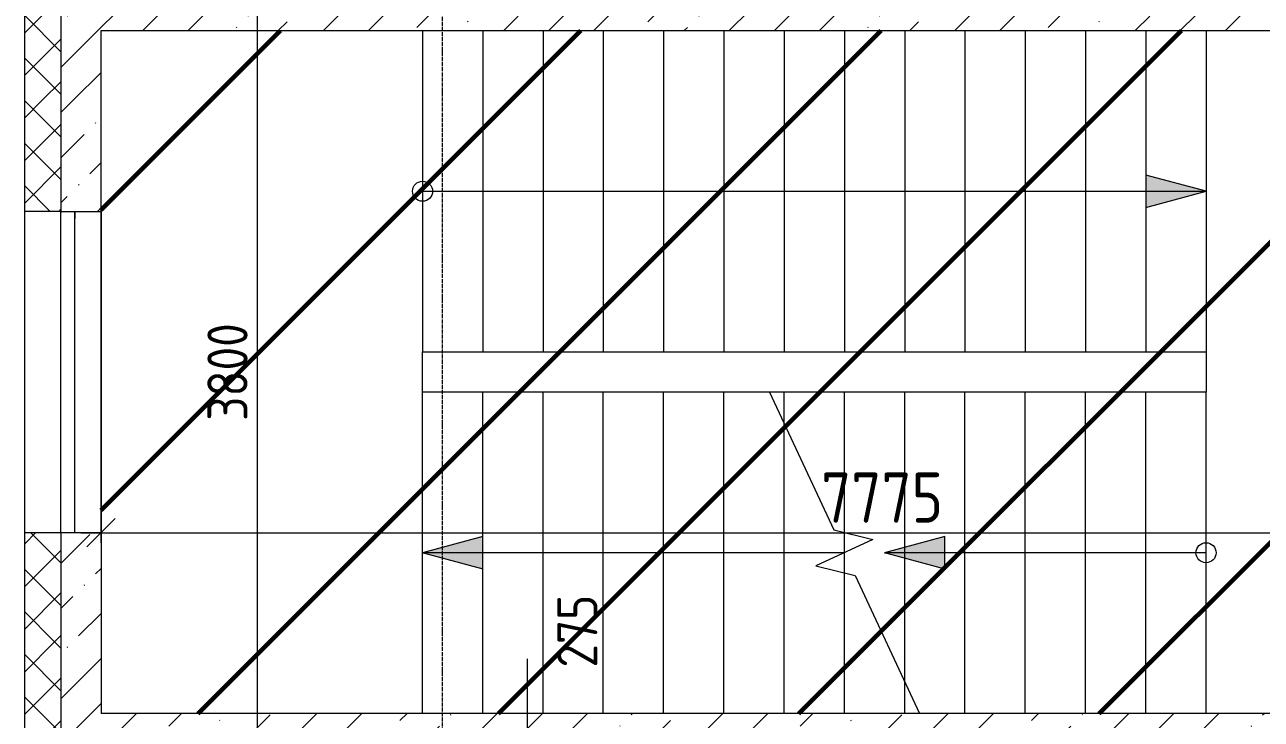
# Model space of a CAD drawing. Header units: millimetres. Extents: x -56773 to 323062, y -262288 to 76460.
# Drawn here: x -21671 to -15516, y -187453 to -183994 of the extents above; entities that cross this region are included whole.
import ezdxf

# ---------------------------------------------------------------- set-up
doc = ezdxf.new("R2010")
doc.units = ezdxf.units.MM
doc.linetypes.add('ADSK_Линия сетки', pattern=[25, 20, -2.5, 0, -2.5])
for name, color, linetype, lineweight in [('1.1) Шлифовка потолка', 5, 'Continuous', 60), ('_ Окна', 7, 'Continuous', 18), ('Лестницы', 7, 'Continuous', 9), ('Окна', 7, 'Continuous', 9), ('Оси', 7, 'Continuous', 9), ('Перекрытие', 7, 'Continuous', 18), ('Размеры', 7, 'Continuous', 9), ('Стены наружные', 7, 'Continuous', 18), ('Стены штриховка', 7, 'Continuous', 9), ('Стрелки вверх', 7, 'Continuous', 18)]:
    doc.layers.add(name, color=color, linetype=linetype, lineweight=lineweight)
doc.styles.add('GOST Common_2', font='', dxfattribs={"width": 0.9, "height": 250})
doc.styles.add('GOST Common_3', font='', dxfattribs={"width": 0.9, "height": 200})
doc.styles.get('GOST Common_2').set_extended_font_data('GOST Common')
doc.styles.get('GOST Common_3').set_extended_font_data('GOST Common')
doc.dimstyles.new('ADSK_Основной_2_0', dxfattribs={"dimscale": 304.8, "dimtxt": 201.142999, "dimasz": 0.463911, "dimexe": 0.328084, "dimexo": 0.328084, "dimgap": 0.164042, "dimtad": 1, "dimdec": 3, "dimrnd": 0.001, "dimdsep": 46, "dimtxsty": 'GOST Common_3', "dimblk1": 'OBLIQUE', "dimblk2": 'OBLIQUE', "dimsah": 1, "dimcen": 0.09, "dimdle": 0.328084, "dimazin": 2, "dimtfac": 1, "dimtdec": 4, "dimtix": 1, "dimtmove": 0, "dimatfit": 3, "dimfxl": 1, "dimtvp": 1, "dimtolj": 1, "dimtzin": 0, "dimlwd": 20, "dimlwe": 20, "dimarcsym": 2})
doc.dimstyles.new('ADSK_Основной_2_0_1', dxfattribs={"dimscale": 304.8, "dimtxt": 201.142999, "dimasz": 0.463911, "dimexe": 0.328084, "dimexo": 0.328084, "dimgap": 0.164042, "dimtad": 1, "dimdec": 3, "dimrnd": 0.001, "dimdsep": 46, "dimtxsty": 'GOST Common_3', "dimblk1": 'OBLIQUE', "dimblk2": 'OBLIQUE', "dimsah": 1, "dimcen": 0.09, "dimdle": 0.328084, "dimazin": 2, "dimtfac": 1, "dimtdec": 4, "dimtix": 1, "dimtmove": 1, "dimatfit": 3, "dimfxl": 1, "dimtvp": 1, "dimtolj": 1, "dimtzin": 0, "dimlwd": 20, "dimlwe": 20, "dimarcsym": 2})
doc.dimstyles.new('ADSK_Основной_2_0_3', dxfattribs={"dimscale": 304.8, "dimtxt": 201.142999, "dimasz": 0.463911, "dimexe": 0.328084, "dimexo": 0.328084, "dimgap": 0.164042, "dimtad": 1, "dimdec": 3, "dimrnd": 0.001, "dimdsep": 46, "dimtxsty": 'GOST Common_2', "dimblk1": 'OBLIQUE', "dimblk2": 'OBLIQUE', "dimsah": 1, "dimcen": 0.09, "dimdle": 0.328084, "dimazin": 2, "dimtfac": 1, "dimtdec": 4, "dimtix": 1, "dimtmove": 0, "dimatfit": 3, "dimfxl": 1, "dimtvp": 1, "dimtolj": 1, "dimtzin": 0, "dimlwd": 20, "dimlwe": 20, "dimarcsym": 2})
pattern_1 = [(45, (9.36, -198628.46), (84.1895, 308.69595), [396.875, -79.375, 3.353, -76.022])]
pattern_2 = [(45, (9.36, -198628.46), (-106.066, 106.066), []), (135, (9.36, -198628.46), (-106.066, -106.066), [])]

# ---------------------------------------------------------------- blocks, each defined once
blk = doc.blocks.new('ОКНО L03 _2СТ_RS - ОК-6_1600х1980h_лестничная клетка-3556673-Кладочный план 4-го этажа')
at = {"layer": '_ Окна'}
for p, q in [((-838.1, 100), (761.9, 100)), ((-838.1, 100), (-838.1, 30)), ((-838.1, 100), (-833.1, 100)), ((-818.1, 100), (-38.1, 100)), ((-38.1, 100), (741.9, 100)), ((761.9, 100), (756.9, 100)), ((761.9, 100), (761.9, 30)), ((-838.1, 30), (761.9, 30)), ((-838.1, 30), (-803.1, 30)), ((-818.1, 30), (-38.1, 30)), ((-38.1, 30), (741.9, 30)), ((761.9, 30), (726.9, 30))]:
    blk.add_line(p, q, dxfattribs=at)
at = {"layer": 'Окна'}
blk.add_line((-888.1, -100), (811.9, -100), dxfattribs=at)
blk = doc.blocks.new('_Oblique')
at = {"color": 0, "linetype": 'ByBlock', "lineweight": -2}
blk.add_line((-0.5, -0.5), (0.5, 0.5), dxfattribs=at)
blk = doc.blocks.new('*D5734')
at = {"layer": 'Defpoints', "color": 0, "transparency": 16777216}
for p in [(-20611.3, -183823.5), (-20511.3, -183823.5), (-20611.3, -187623.5)]:
    blk.add_point(p, dxfattribs=at)
at = {"layer": 'Размеры', "color": 0, "lineweight": 20, "transparency": 16777216}
for p, q in [((-20511.3, -187723.5), (-20511.3, -183723.5)), ((-20511.3, -183823.5), (-20411.3, -183823.5)), ((-20511.3, -187623.5), (-20411.3, -187623.5))]:
    blk.add_line(p, q, dxfattribs=at)
at = {"layer": 'Размеры', "color": 0, "lineweight": 20, "transparency": 16777216, "xscale": 141.4, "yscale": 141.4, "zscale": 141.4}
for p, rotation in [((-20511.3, -183823.5), 90), ((-20511.3, -187623.5), 270)]:
    blk.add_blockref('_Oblique', p, dxfattribs=dict(at, rotation=rotation))
at = {"layer": 'Размеры', "color": 0, "lineweight": 9, "transparency": 16777216, "insert": (-20661.3, -185723.5), "char_height": 200, "width": 605.475, "attachment_point": 5, "rotation": 90, "style": 'GOST Common_3'}
blk.add_mtext('\\A1;3800', dxfattribs=at)
blk = doc.blocks.new('*D6378')
at = {"layer": 'Defpoints', "color": 0, "transparency": 16777216}
for p in [(-19168.2, -187623.5), (-19095.1, -187623.5), (-19095.1, -187898.5)]:
    blk.add_point(p, dxfattribs=at)
at = {"layer": 'Размеры', "color": 0, "lineweight": 20, "transparency": 16777216}
for p, q in [((-19168.2, -187623.5), (-19168.2, -187151.4)), ((-19195.1, -187623.5), (-19268.2, -187623.5)), ((-19168.2, -187998.5), (-19168.2, -187623.5)), ((-19195.1, -187898.5), (-19268.2, -187898.5))]:
    blk.add_line(p, q, dxfattribs=at)
at = {"layer": 'Размеры', "color": 0, "lineweight": 20, "transparency": 16777216, "xscale": 141.4, "yscale": 141.4, "zscale": 141.4}
for p, rotation in [((-19168.2, -187623.5), 90), ((-19168.2, -187898.5), 270)]:
    blk.add_blockref('_Oblique', p, dxfattribs=dict(at, rotation=rotation))
at = {"layer": 'Размеры', "color": 0, "lineweight": 9, "transparency": 16777216, "insert": (-19020.1, -187195.2), "char_height": 200, "width": 454.106, "attachment_point": 1, "rotation": 90, "line_spacing_factor": 1.022761, "style": 'GOST Common_3'}
blk.add_mtext('\\A1;275', dxfattribs=at)
blk = doc.blocks.new('*D6397')
at = {"layer": 'Defpoints', "color": 0, "transparency": 16777216}
for p in [(-21290.6, -186423.6), (-13515.6, -186523.6), (-13515.6, -186998.5)]:
    blk.add_point(p, dxfattribs=at)
at = {"layer": 'Размеры', "color": 0, "lineweight": 20, "transparency": 16777216}
for p, q in [((-13515.6, -186898.5), (-13515.6, -186423.6)), ((-21390.6, -186523.6), (-13415.6, -186523.6)), ((-21290.6, -186523.6), (-21290.6, -186623.6))]:
    blk.add_line(p, q, dxfattribs=at)
at = {"layer": 'Размеры', "color": 0, "lineweight": 20, "transparency": 16777216, "xscale": 141.4, "yscale": 141.4, "zscale": 141.4, "rotation": 180}
blk.add_blockref('_Oblique', (-21290.6, -186523.6), dxfattribs=at)
at = {"layer": 'Размеры', "color": 0, "lineweight": 20, "transparency": 16777216, "xscale": 141.4, "yscale": 141.4, "zscale": 141.4}
blk.add_blockref('_Oblique', (-13515.6, -186523.6), dxfattribs=at)
at = {"layer": 'Размеры', "color": 0, "lineweight": 9, "transparency": 16777216, "insert": (-17403.1, -186348.6), "char_height": 250, "width": 605.475, "attachment_point": 5, "style": 'GOST Common_2'}
blk.add_mtext('\\A1;7775', dxfattribs=at)

msp = doc.modelspace()

# ---------------------------------------------------------------- hatches: boundary and pattern name
at = {"layer": '1.1) Шлифовка потолка', "transparency": 33554687}
h = msp.add_hatch(dxfattribs=at)
h.set_pattern_fill('ANSI31', color=5, scale=333)
h.set_pattern_definition([(45, (0, 51685.2), (-747.6063, 747.6063), [])])
h.paths.add_polyline_path([(-21290.6385, -184023.4914), (-13090.6385, -184023.4914), (-13090.6385, -187423.4914), (-21290.6385, -187423.4914)])
at = {"layer": 'Стены наружные', "lineweight": 9}
h = msp.add_hatch(dxfattribs=at)
h.set_pattern_fill('FP_4', color=256, style=0, pattern_type=2)
h.set_pattern_definition(pattern_2)
h.paths.add_polyline_path([(-21592.9275, -187623.4914), (-21490.6385, -187623.4914), (-21490.6385, -187067.2678), (-21670.6385, -187067.2678), (-21670.6385, -187623.4914)])
h.paths.add_polyline_path([(-21490.6385, -184367.2678), (-21490.6385, -183823.4914), (-21670.6385, -183823.4914), (-21670.6385, -184367.2678)])
h = msp.add_hatch(dxfattribs=at)
h.set_pattern_fill('FP_2', color=256, style=0, pattern_type=2)
h.set_pattern_definition(pattern_1)
h.paths.add_polyline_path([(-12915.6385, -184023.4914), (-12915.6385, -183823.4914), (-21490.6385, -183823.4914), (-21490.6385, -184023.4914), (-13090.6385, -184023.4914)])
h = msp.add_hatch(dxfattribs=at)
h.set_pattern_fill('FP_2', color=256, style=0, pattern_type=2)
h.set_pattern_definition(pattern_1)
h.paths.add_polyline_path([(-21290.6385, -187623.4914), (-21290.6385, -187067.2678), (-21490.6385, -187067.2678), (-21490.6385, -187623.4914)])
h.paths.add_polyline_path([(-21390.6385, -184367.2678), (-21290.6385, -184367.2678), (-21290.6385, -184023.4914), (-21490.6385, -184023.4914), (-21490.6385, -184367.2678)])
h = msp.add_hatch(dxfattribs=at)
h.set_pattern_fill('FP_4', color=256, style=0, pattern_type=2)
h.set_pattern_definition(pattern_2)
h.paths.add_polyline_path([(-21490.6385, -187067.2678), (-21490.6385, -186523.4914), (-21670.6385, -186523.4914), (-21670.6385, -187067.2678)])
h.paths.add_polyline_path([(-21670.6385, -184923.4914), (-21490.6385, -184923.4914), (-21490.6385, -184367.2678), (-21670.6385, -184367.2678)])
h = msp.add_hatch(dxfattribs=at)
h.set_pattern_fill('FP_3', color=256, style=0, pattern_type=2)
h.set_pattern_definition([(45, (9.36, -198628.46), (84.1903, 308.6967), [396.875, -79.375, 3.353, -76.022])])
h.paths.add_polyline_path([(-21490.6385, -187067.2678), (-21290.6385, -187067.2678), (-21290.6385, -186523.4914), (-21490.6385, -186523.4914), (-21490.6385, -186626.3496)])
h.paths.add_polyline_path([(-21490.6385, -184923.4914), (-21290.6385, -184923.4914), (-21290.6385, -184367.2678), (-21490.6385, -184367.2678)])
h = msp.add_hatch(dxfattribs=at)
h.set_pattern_fill('FP_2', color=256, style=0, pattern_type=2)
h.set_pattern_definition(pattern_1)
h.paths.add_polyline_path([(-21290.6385, -187623.4914), (-13090.6385, -187623.4914), (-13090.6385, -187423.4914), (-21290.6385, -187423.4914)])
at = {"layer": 'Стрелки вверх'}
for points in [[(-16090.6385, -184903.8762), (-15790.6385, -184823.4914), (-16090.6385, -184743.1067)], [(-19390.6385, -186703.8762), (-19390.6385, -186543.1067), (-19690.6385, -186623.4914), (-19679.9717, -186626.3496)], [(-17090.6385, -186703.8762), (-17090.6385, -186543.1067), (-17390.6385, -186623.4914), (-17379.9717, -186626.3496)]]:
    msp.add_hatch(color=256, dxfattribs=at).paths.add_polyline_path(points)

# ---------------------------------------------------------------- linework, layer by layer
at = {"layer": 'Лестницы'}
for p, q in [((-19690.6385, -184023.4914), (-19690.6385, -185623.4914)), ((-19690.6385, -184023.4914), (-19690.6385, -185623.4914)), ((-19390.6385, -184023.4914), (-19390.6385, -185623.4914)), ((-19390.6385, -184023.4914), (-19390.6385, -185623.4914)), ((-19090.6385, -184023.4914), (-19090.6385, -185623.4914)), ((-19090.6385, -184023.4914), (-19090.6385, -185623.4914)), ((-18790.6385, -184023.4914), (-18790.6385, -185623.4914)), ((-18790.6385, -184023.4914), (-18790.6385, -185623.4914)), ((-18490.6385, -184023.4914), (-18490.6385, -185623.4914)), ((-18490.6385, -184023.4914), (-18490.6385, -185623.4914)), ((-18190.6385, -184023.4914), (-18190.6385, -185623.4914)), ((-18190.6385, -184023.4914), (-18190.6385, -185623.4914)), ((-17890.6385, -184023.4914), (-17890.6385, -185623.4914)), ((-17890.6385, -184023.4914), (-17890.6385, -185623.4914)), ((-17590.6385, -184023.4914), (-17590.6385, -185623.4914)), ((-17590.6385, -184023.4914), (-17590.6385, -185623.4914)), ((-17290.6385, -184023.4914), (-17290.6385, -185623.4914)), ((-17290.6385, -184023.4914), (-17290.6385, -185623.4914)), ((-16990.6385, -184023.4914), (-16990.6385, -185623.4914)), ((-16990.6385, -184023.4914), (-16990.6385, -185623.4914)), ((-16690.6385, -184023.4914), (-16690.6385, -185623.4914)), ((-16690.6385, -184023.4914), (-16690.6385, -185623.4914)), ((-16390.6385, -184023.4914), (-16390.6385, -185623.4914)), ((-16390.6385, -184023.4914), (-16390.6385, -185623.4914)), ((-16090.6385, -184023.4914), (-16090.6385, -185623.4914)), ((-16090.6385, -184023.4914), (-16090.6385, -185623.4914)), ((-15790.6385, -184023.4914), (-15790.6385, -185623.4914)), ((-19690.6385, -185823.4914), (-19690.6385, -185623.4914)), ((-19690.6385, -185623.4914), (-19390.6385, -185623.4914)), ((-19390.6385, -185623.4914), (-19090.6385, -185623.4914)), ((-19090.6385, -185623.4914), (-18790.6385, -185623.4914)), ((-18790.6385, -185623.4914), (-18490.6385, -185623.4914)), ((-18490.6385, -185623.4914), (-18190.6385, -185623.4914)), ((-18190.6385, -185623.4914), (-17890.6385, -185623.4914)), ((-17890.6385, -185623.4914), (-17590.6385, -185623.4914)), ((-17590.6385, -185623.4914), (-17290.6385, -185623.4914)), ((-17290.6385, -185623.4914), (-16990.6385, -185623.4914)), ((-16990.6385, -185623.4914), (-16690.6385, -185623.4914)), ((-16690.6385, -185623.4914), (-16390.6385, -185623.4914)), ((-16390.6385, -185623.4914), (-16090.6385, -185623.4914)), ((-16090.6385, -185623.4914), (-15790.6385, -185623.4914)), ((-19690.6385, -187423.4914), (-19690.6385, -185823.4914)), ((-19390.6385, -185823.4914), (-19690.6385, -185823.4914)), ((-19690.6385, -187423.4914), (-19690.6385, -185823.4914)), ((-19090.6385, -185823.4914), (-19390.6385, -185823.4914)), ((-19390.6385, -187423.4914), (-19390.6385, -185823.4914)), ((-19390.6385, -187423.4914), (-19390.6385, -185823.4914)), ((-18790.6385, -185823.4914), (-19090.6385, -185823.4914)), ((-19090.6385, -187423.4914), (-19090.6385, -185823.4914)), ((-19090.6385, -187423.4914), (-19090.6385, -185823.4914)), ((-18490.6385, -185823.4914), (-18790.6385, -185823.4914)), ((-18790.6385, -187423.4914), (-18790.6385, -185823.4914)), ((-18790.6385, -187423.4914), (-18790.6385, -185823.4914)), ((-18190.6385, -185823.4914), (-18490.6385, -185823.4914)), ((-18490.6385, -187423.4914), (-18490.6385, -185823.4914)), ((-18490.6385, -187423.4914), (-18490.6385, -185823.4914)), ((-17963.6846, -185823.4914), (-18190.6385, -185823.4914)), ((-18190.6385, -187423.4914), (-18190.6385, -185823.4914)), ((-18190.6385, -187423.4914), (-18190.6385, -185823.4914)), ((-17890.6385, -185823.4914), (-17963.6846, -185823.4914)), ((-17963.6846, -185823.4914), (-17643.4658, -186510.2029)), ((-17590.6385, -185823.4914), (-17890.6385, -185823.4914)), ((-17890.6385, -185980.1393), (-17890.6385, -185823.4914)), ((-17890.6385, -185980.1393), (-17890.6385, -185823.4914)), ((-17290.6385, -185823.4914), (-17590.6385, -185823.4914)), ((-17590.6385, -186523.0416), (-17590.6385, -185823.4914)), ((-17590.6385, -186523.0416), (-17590.6385, -185823.4914)), ((-16990.6385, -185823.4914), (-17290.6385, -185823.4914)), ((-17290.6385, -187266.8435), (-17290.6385, -185823.4914)), ((-17290.6385, -187266.8435), (-17290.6385, -185823.4914)), ((-16690.6385, -185823.4914), (-16990.6385, -185823.4914)), ((-16990.6385, -187423.4914), (-16990.6385, -185823.4914)), ((-16990.6385, -187423.4914), (-16990.6385, -185823.4914)), ((-16390.6385, -185823.4914), (-16690.6385, -185823.4914)), ((-16690.6385, -187423.4914), (-16690.6385, -185823.4914)), ((-16690.6385, -187423.4914), (-16690.6385, -185823.4914)), ((-16090.6385, -185823.4914), (-16390.6385, -185823.4914)), ((-16390.6385, -187423.4914), (-16390.6385, -185823.4914)), ((-16390.6385, -187423.4914), (-16390.6385, -185823.4914)), ((-15790.6385, -185823.4914), (-16090.6385, -185823.4914)), ((-16090.6385, -187423.4914), (-16090.6385, -185823.4914)), ((-16090.6385, -187423.4914), (-16090.6385, -185823.4914)), ((-15790.6385, -187423.4914), (-15790.6385, -185823.4914)), ((-15790.6385, -187423.4914), (-15790.6385, -185823.4914)), ((-17890.6385, -187423.4914), (-17890.6385, -185980.1393)), ((-17890.6385, -187423.4914), (-17890.6385, -185980.1393)), ((-17449.0279, -186557.4573), (-17732.2491, -186689.5255)), ((-17643.4658, -186510.2029), (-17449.0279, -186557.4573)), ((-17590.6385, -186623.4914), (-17590.6385, -186523.0416)), ((-17590.6385, -186623.4914), (-17590.6385, -186523.0416)), ((-17590.6385, -186723.9412), (-17590.6385, -186623.4914)), ((-17590.6385, -186723.9412), (-17590.6385, -186623.4914)), ((-17732.2491, -186689.5255), (-17537.8112, -186736.7799)), ((-17590.6385, -187423.4914), (-17590.6385, -186723.9412)), ((-17590.6385, -187423.4914), (-17590.6385, -186723.9412)), ((-17537.8112, -186736.7799), (-17217.5924, -187423.4914)), ((-17290.6385, -187423.4914), (-17290.6385, -187266.8435)), ((-17290.6385, -187423.4914), (-17290.6385, -187266.8435))]:
    msp.add_line(p, q, dxfattribs=at)
at = {"layer": 'Оси', "linetype": 'ADSK_Линия сетки', "lineweight": 5}
msp.add_line((-19590.6385, -209602.3427), (-19590.6385, -174127.5463), dxfattribs=at)
at = {"layer": 'Перекрытие'}
msp.add_line((-15790.6385, -184023.4914), (-15790.6385, -185823.4914), dxfattribs=at)
at = {"layer": 'Стены наружные', "lineweight": 9}
for p, q in [((-21670.6385, -184923.4914), (-21670.6385, -183643.4914)), ((-21490.6385, -183823.4914), (-21490.6385, -184023.4914)), ((-21290.6385, -184923.4914), (-21290.6385, -184023.4914)), ((-21290.6385, -184023.4914), (-13090.6385, -184023.4914)), ((-21490.6385, -184923.4914), (-21670.6385, -184923.4914)), ((-21670.6385, -186523.4914), (-21670.6385, -184923.4914)), ((-21490.6385, -184923.4914), (-21290.6385, -184923.4914)), ((-21290.6385, -184923.4914), (-21290.6385, -186523.4914)), ((-21670.6385, -186523.4914), (-21290.6385, -186523.4914)), ((-21670.6385, -187803.4914), (-21670.6385, -186523.4914)), ((-21290.6385, -186523.4914), (-21290.6385, -187423.4914)), ((-13515.6385, -187423.4914), (-21290.6385, -187423.4914))]:
    msp.add_line(p, q, dxfattribs=at)
at = {"layer": 'Стены штриховка', "lineweight": 9}
for p, q in [((-21490.6385, -184023.4914), (-21490.6385, -184923.4914)), ((-21490.6385, -186523.4914), (-21490.6385, -187623.4914))]:
    msp.add_line(p, q, dxfattribs=at)
at = {"layer": 'Стрелки вверх'}
for p, q in [((-15790.6385, -184823.4914), (-16090.6385, -184743.1067)), ((-16090.6385, -184743.1067), (-16090.6385, -184903.8762)), ((-19690.6385, -184823.4914), (-19390.6385, -184823.4914)), ((-19390.6385, -184823.4914), (-19090.6385, -184823.4914)), ((-19090.6385, -184823.4914), (-18790.6385, -184823.4914)), ((-18790.6385, -184823.4914), (-18490.6385, -184823.4914)), ((-18490.6385, -184823.4914), (-18190.6385, -184823.4914)), ((-18190.6385, -184823.4914), (-17890.6385, -184823.4914)), ((-17890.6385, -184823.4914), (-17590.6385, -184823.4914)), ((-17590.6385, -184823.4914), (-17290.6385, -184823.4914)), ((-17290.6385, -184823.4914), (-16990.6385, -184823.4914)), ((-16990.6385, -184823.4914), (-16690.6385, -184823.4914)), ((-16690.6385, -184823.4914), (-16390.6385, -184823.4914)), ((-16390.6385, -184823.4914), (-16090.6385, -184823.4914)), ((-16090.6385, -184823.4914), (-15790.6385, -184823.4914)), ((-16090.6385, -184903.8762), (-15790.6385, -184823.4914)), ((-19390.6385, -186543.1067), (-19690.6385, -186623.4914)), ((-19390.6385, -186703.8762), (-19390.6385, -186543.1067)), ((-17090.6385, -186543.1067), (-17390.6385, -186623.4914)), ((-17090.6385, -186703.8762), (-17090.6385, -186543.1067)), ((-19390.6385, -186623.4914), (-19690.6385, -186623.4914)), ((-19690.6385, -186623.4914), (-19679.9717, -186626.3496)), ((-19679.9717, -186626.3496), (-19390.6385, -186703.8762)), ((-19090.6385, -186623.4914), (-19390.6385, -186623.4914)), ((-18790.6385, -186623.4914), (-19090.6385, -186623.4914)), ((-18490.6385, -186623.4914), (-18790.6385, -186623.4914)), ((-18190.6385, -186623.4914), (-18490.6385, -186623.4914)), ((-17890.6385, -186623.4914), (-18190.6385, -186623.4914)), ((-17590.6385, -186623.4914), (-17890.6385, -186623.4914)), ((-17290.6385, -186623.4914), (-17390.6385, -186623.4914)), ((-17390.6385, -186623.4914), (-17379.9717, -186626.3496)), ((-17379.9717, -186626.3496), (-17090.6385, -186703.8762)), ((-16990.6385, -186623.4914), (-17290.6385, -186623.4914)), ((-16690.6385, -186623.4914), (-16990.6385, -186623.4914)), ((-16390.6385, -186623.4914), (-16690.6385, -186623.4914)), ((-16090.6385, -186623.4914), (-16390.6385, -186623.4914)), ((-15790.6385, -186623.4914), (-16090.6385, -186623.4914))]:
    msp.add_line(p, q, dxfattribs=at)
for centre in [(-19690.6385, -184823.4914), (-15790.6385, -186623.4914)]:
    msp.add_circle(centre, 50, dxfattribs=at)

# ---------------------------------------------------------------- block references
at = {"layer": 'Окна', "rotation": 89.9999999999999}
msp.add_blockref('ОКНО L03 _2СТ_RS - ОК-6_1600х1980h_лестничная клетка-3556673-Кладочный план 4-го этажа', (-21390.6385, -185685.3914), dxfattribs=at)

# ---------------------------------------------------------------- dimensions: what is measured, and where the dimension line sits
at = {"layer": 'Размеры', "lineweight": 9}
dim = msp.add_linear_dim(base=(-20511.2838, -183823.4914), p1=(-20611.2687, -187623.4914), p2=(-20611.2687, -183823.4914), angle=90, dimstyle='ADSK_Основной_2_0_1', override={"dimpost": '<>', "dimfxl": 3800}, dxfattribs=at)
dim.commit()
dim.dimension.update_dxf_attribs({"geometry": '*D5734', "text_midpoint": (-20661.2838, -185723.4914)})
dim = msp.add_linear_dim(base=(-13515.6385, -186523.5965), p1=(-21290.6385, -186423.6116), p2=(-13515.6385, -186998.4914), dimstyle='ADSK_Основной_2_0_3', override={"dimpost": '<>', "dimfxl": 7796.224201}, dxfattribs=at)
dim.commit()
dim.dimension.update_dxf_attribs({"geometry": '*D6397', "text_midpoint": (-17403.1385, -186348.5965)})
dim = msp.add_linear_dim(base=(-19168.1834, -187623.4914), p1=(-19095.1397, -187898.4914), p2=(-19095.1397, -187623.4914), angle=90, dimstyle='ADSK_Основной_2_0', override={"dimpost": '<>', "dimfxl": 275}, dxfattribs=at)
dim.commit()
dim.dimension.update_dxf_attribs({"geometry": '*D6378', "text_midpoint": (-18886.7549, -187151.4339), "dimtype": 160, "text_rotation": 90})

doc.saveas('drawing.dxf')
